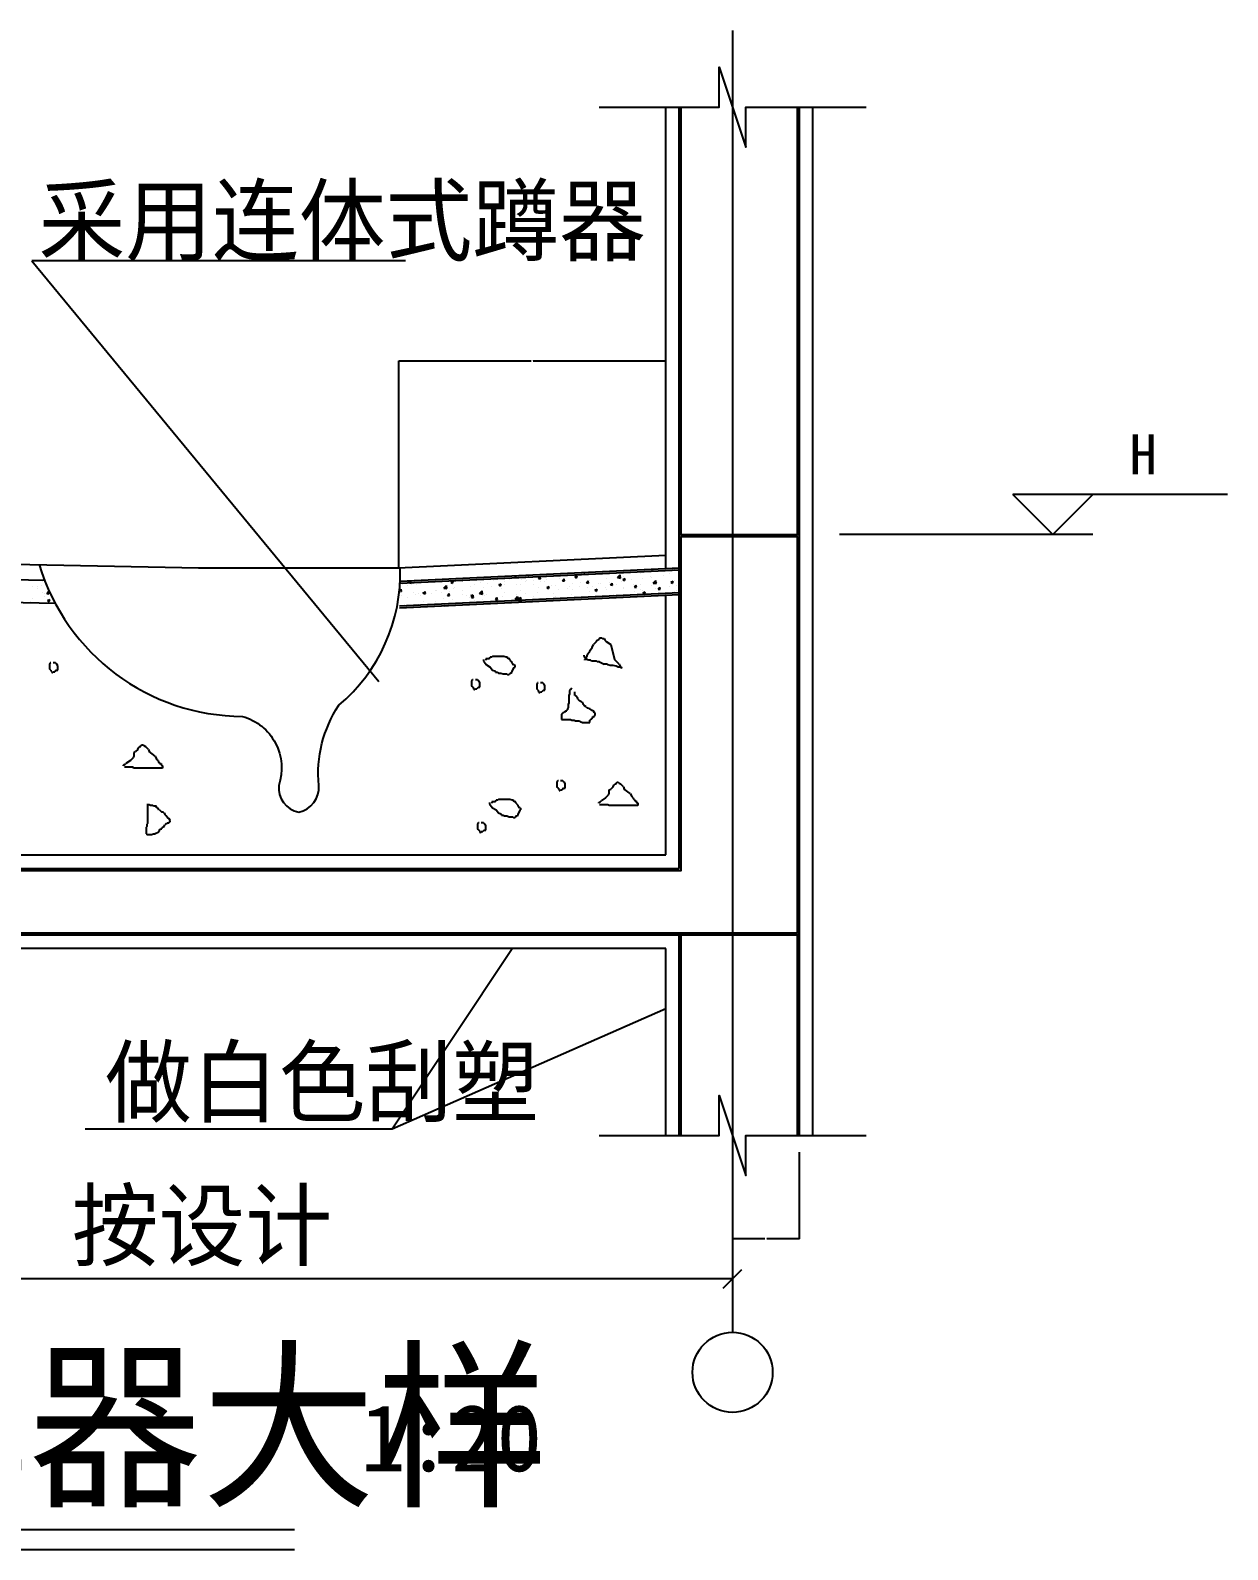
# Model space of a CAD drawing. Header units: metres. Extents: x -1666 to 2048, y 0 to 2626.
# Drawn here: x 254 to 2048, y 0 to 2276 of the extents above; entities that cross this region are included whole.
import ezdxf

# ---------------------------------------------------------------- set-up
doc = ezdxf.new("R2010")
doc.units = ezdxf.units.M
for name, color, linetype in [('DOTE', 1, 'Continuous'), ('PUB_DIM', 3, 'Continuous'), ('PUB_TEXT', 7, 'Continuous'), ('PUB_WALL', 255, 'Continuous'), ('S_FLOOR', 2, 'Continuous'), ('S_SURFACE', 6, 'Continuous'), ('S_WALL', 255, 'Continuous')]:
    doc.layers.add(name, color=color, linetype=linetype)
doc.dimstyles.get("Standard").update_dxf_attribs({"dimtxt": 2.5, "dimasz": 2.5, "dimexe": 1.25, "dimexo": 0.625, "dimtad": 1, "dimcen": 2.5, "dimazin": 3, "dimtfac": 1, "dimtmove": 0, "dimatfit": 3})

# ---------------------------------------------------------------- blocks, each defined once
blk = doc.blocks.new('_DIMX')
blk.add_lwpolyline([(-70, -70), (70, 70)])
blk = doc.blocks.new('*D2')
for p, q in [((1406.42, 1520.43), (1406.42, 1220.43)), ((1406.17, 1220.43), (1405.92, 1220.43)), ((1406.42, 920.43), (1406.42, 1220.43)), ((1406.42, 1220.43), (1406.42, 1220.43)), ((1406.67, 1220.43), (1406.92, 1220.43))]:
    blk.add_line(p, q)
at = {"layer": 'Defpoints'}
for p in [(1406.42, 1520.43), (1406.42, 1220.43), (1406.42, 920.43)]:
    blk.add_point(p, dxfattribs=at)
at = {"layer": 'PUB_DIM', "insert": (1406.42, 1221.555), "char_height": 1, "attachment_point": 5}
blk.add_mtext('按设计', dxfattribs=at)
blk = doc.blocks.new('*D4')
for p, q in [((1306.42, 595.55), (1306.42, 465.55)), ((1406.42, 595.55), (1406.42, 465.55)), ((1354.92, 465.55), (1306.17, 465.55)), ((1406.67, 465.55), (1357.92, 465.55))]:
    blk.add_line(p, q)
at = {"layer": 'Defpoints'}
for p in [(1306.42, 595.55), (1406.42, 595.55), (1406.42, 465.55)]:
    blk.add_point(p, dxfattribs=at)
at = {"layer": 'PUB_DIM', "insert": (1356.42, 465.55), "char_height": 1, "attachment_point": 5}
blk.add_mtext('100', dxfattribs=at)
blk = doc.blocks.new('*D7')
for p, q in [((806.42, 1470.43), (806.42, 1780.45)), ((806.67, 1780.45), (1004.92, 1780.45)), ((1007.92, 1780.45), (1206.17, 1780.45)), ((1206.42, 1470.43), (1206.42, 1780.45))]:
    blk.add_line(p, q)
at = {"layer": 'Defpoints'}
for p in [(806.42, 1780.45), (806.42, 1470.43), (1206.42, 1470.43)]:
    blk.add_point(p, dxfattribs=at)
at = {"layer": 'PUB_DIM', "insert": (1006.42, 1780.45), "char_height": 1, "attachment_point": 5}
blk.add_mtext('400', dxfattribs=at)

msp = doc.modelspace()

# ---------------------------------------------------------------- linework, layer by layer
msp.add_line((1306.22, 405.55), (-533.38, 405.55))
for points in [[(0, 30.28), (650.13, 30.28)], [(0, 0), (650.13, 0)]]:
    msp.add_lwpolyline(points)
at = {"layer": 'DOTE'}
msp.add_line((1306.42, 2275.55), (1306.42, 325.55), dxfattribs=at)
at = {"layer": 'PUB_DIM'}
for p, q in [((2048.13, 1580.43), (1726.42, 1580.43)), ((1786.42, 1520.43), (1726.42, 1580.43)), ((1846.42, 1580.43), (1786.42, 1520.43)), ((1846.42, 1520.43), (1466.42, 1520.43))]:
    msp.add_line(p, q, dxfattribs=at)
msp.add_circle((1306.42, 265.55), 60, dxfattribs=at)
at = {"layer": 'PUB_WALL'}
for points in [[(1229.42, 1520.43), (1229.42, 2160.43)], [(1403.42, 2160.43), (1403.42, 1520.43)], [(-1193.58, 1517.43), (-476.58, 1517.43), (-476.58, 1017.43), (1229.42, 1017.43), (1229.42, 1517.43), (1403.42, 1517.43), (1403.42, 923.43), (-590.58, 923.43), (-590.58, 1423.43), (-1193.58, 1423.43)], [(-473.64, 1467.43), (275.8, 1452.14)], [(808.45, 1447.53), (1226.56, 1467.44)], [(-473.52, 1433.42), (291.59, 1417.81)], [(807.22, 1413.43), (1226.28, 1433.38)], [(1229.42, 620.43), (1229.42, 920.43)], [(1403.42, 920.43), (1403.42, 620.43)]]:
    msp.add_lwpolyline(points, dxfattribs=at)
at = {"layer": 'S_FLOOR'}
for p, q in [((1226.42, 1020.43), (1226.42, 1520.43)), ((1226.42, 1520.43), (1406.42, 1520.43)), ((1406.42, 1520.43), (1406.42, 920.43)), ((808.31, 1450.52), (1226.42, 1470.43)), ((807.36, 1410.43), (1226.42, 1430.39)), ((-473.58, 1020.43), (1226.42, 1020.43)), ((1406.42, 920.43), (-593.58, 920.43))]:
    msp.add_line(p, q, dxfattribs=at)
at = {"layer": 'S_SURFACE'}
for p, q in [((1206.42, 1489.5), (1206.42, 2160.43)), ((1426.42, 2160.43), (1426.42, 620.43)), ((256.42, 1930.43), (776.42, 1300.43)), ((816.42, 1930.43), (256.42, 1930.43)), ((-473.17, 1490.43), (506.83, 1470.43)), ((805.47, 1470.41), (1206.42, 1489.5)), ((506.42, 1470.43), (806.42, 1470.43)), ((979.96, 1457.46), (981.04, 1458.75)), ((979.96, 1457.46), (982.95, 1457.2)), ((982.97, 1457.2), (982.67, 1458.83)), ((1000.44, 1459.67), (1000.73, 1459.47)), ((1000.75, 1459.48), (1000.82, 1459.69)), ((1015.82, 1454.32), (1018.23, 1457.19)), ((1016.01, 1457.37), (1016.01, 1457.37)), ((1018.83, 1454.06), (1018.25, 1457.2)), ((1041.68, 1460.89), (1041.68, 1460.89)), ((1059.13, 1457.96), (1059.13, 1457.96)), ((1070.1, 1457.15), (1073.6, 1458.49)), ((1070.1, 1457.15), (1072.59, 1455.47)), ((1071.65, 1459.61), (1071.65, 1459.61)), ((1072.61, 1455.48), (1073.62, 1458.5)), ((1076.91, 1460.14), (1076.91, 1460.14)), ((1083.66, 1463.64), (1085.07, 1463.42)), ((1085.09, 1463.42), (1085.05, 1463.7)), ((1090.59, 1462.1), (1090.59, 1462.1)), ((1133.98, 1455.83), (1137.88, 1459.89)), ((1138.45, 1455.14), (1137.9, 1459.89)), ((1143.22, 1457.91), (1143.22, 1457.91)), ((1169.19, 1461.66), (1169.19, 1461.66)), ((1183.48, 1457.66), (1183.48, 1457.66)), ((1184.56, 1456.48), (1184.56, 1456.48)), ((1185.16, 1468.47), (1186.46, 1467.59)), ((1186.48, 1467.6), (1186.8, 1468.55)), ((1194.87, 1465.18), (1194.87, 1465.18)), ((1203.5, 1458.97), (1203.5, 1458.97)), ((1212.64, 1462.66), (1212.64, 1462.66)), ((1220.12, 1468.39), (1220.12, 1468.39)), ((1221.61, 1468.29), (1221.61, 1468.29)), ((257.89, 1442.98), (257.89, 1442.98)), ((265.13, 1443.1), (265.13, 1443.1)), ((265.16, 1439.13), (265.16, 1439.13)), ((270.41, 1444.63), (270.41, 1444.63)), ((273.11, 1450.06), (273.11, 1450.06)), ((279.03, 1431.98), (281.44, 1434.86)), ((282.04, 1431.73), (281.46, 1434.86)), ((808.7, 1436.87), (809.99, 1438.41)), ((808.7, 1435.44), (810.57, 1435.27)), ((810.59, 1435.28), (810.01, 1438.41)), ((811.6, 1446.12), (811.6, 1446.12)), ((820.16, 1444.49), (820.16, 1444.49)), ((820.44, 1448.5), (823.05, 1451.23)), ((820.44, 1448.5), (824.88, 1447.82)), ((824.91, 1447.82), (824.5, 1451.29)), ((832.68, 1446.13), (832.68, 1446.13)), ((836.85, 1449.32), (836.85, 1449.32)), ((842.37, 1432.9), (845.87, 1434.25)), ((843.45, 1432.4), (845.86, 1435.27)), ((844.88, 1431.23), (845.89, 1434.25)), ((846.45, 1432.14), (845.88, 1435.28)), ((848.74, 1451.81), (848.74, 1451.81)), ((851.62, 1448.63), (851.62, 1448.63)), ((860.82, 1436.08), (860.82, 1436.08)), ((862.22, 1436.43), (862.22, 1436.43)), ((862.82, 1453.07), (862.82, 1453.07)), ((873.8, 1440.23), (877.69, 1444.29)), ((873.8, 1440.23), (878.25, 1439.54)), ((875.43, 1450.68), (875.43, 1450.68)), ((878.27, 1439.54), (877.71, 1444.29)), ((882.56, 1434.71), (882.56, 1434.71)), ((883.19, 1452.78), (883.19, 1452.78)), ((884.38, 1449.03), (887.88, 1450.37)), ((884.38, 1449.03), (886.87, 1447.35)), ((886.89, 1447.36), (887.9, 1450.38)), ((887.89, 1439.95), (887.89, 1439.95)), ((889.97, 1441.08), (889.97, 1441.08)), ((895.71, 1454.43), (895.71, 1454.43)), ((901.49, 1437.2), (901.49, 1437.2)), ((902.12, 1449.55), (902.12, 1449.55)), ((913.14, 1443.15), (913.14, 1443.15)), ((918.27, 1455.14), (918.27, 1455.14)), ((919.13, 1446.09), (919.13, 1446.09)), ((927.16, 1431.95), (931.06, 1436.01)), ((928.81, 1448.43), (928.81, 1448.43)), ((931.63, 1431.26), (931.08, 1436.01)), ((931.11, 1435.11), (931.11, 1435.11)), ((933.07, 1441.36), (933.07, 1441.36)), ((939.11, 1446.9), (939.11, 1446.9)), ((944.96, 1454.01), (944.96, 1454.01)), ((945.59, 1443.01), (945.59, 1443.01)), ((948.29, 1451.09), (948.29, 1451.09)), ((955.5, 1447.3), (955.5, 1447.3)), ((956.24, 1445.03), (959.74, 1446.37)), ((956.24, 1445.03), (958.72, 1443.35)), ((958.74, 1443.35), (959.76, 1446.38)), ((960.27, 1440.12), (960.27, 1440.12)), ((964.18, 1433.77), (964.18, 1433.77)), ((964.53, 1445.5), (964.53, 1445.5)), ((964.78, 1450.42), (964.78, 1450.42)), ((971.65, 1452.89), (971.65, 1452.89)), ((977.45, 1456.1), (977.45, 1456.1)), ((982.19, 1446.17), (982.19, 1446.17)), ((989.43, 1445.12), (989.43, 1445.12)), ((989.43, 1436.97), (989.43, 1436.97)), ((990.04, 1453.62), (990.04, 1453.62)), ((996.1, 1449.66), (996.1, 1449.66)), ((998.34, 1451.76), (998.34, 1451.76)), ((1008.62, 1451.31), (1008.62, 1451.31)), ((1008.88, 1445.04), (1008.88, 1445.04)), ((1014.4, 1434.08), (1014.4, 1434.08)), ((1015.4, 1440.72), (1015.4, 1440.72)), ((1015.82, 1454.32), (1018.81, 1454.06)), ((1018.59, 1450.13), (1018.59, 1450.13)), ((1025.03, 1450.63), (1025.03, 1450.63)), ((1027.56, 1453.8), (1027.56, 1453.8)), ((1028.09, 1441.02), (1031.59, 1442.37)), ((1028.09, 1441.02), (1030.58, 1439.34)), ((1030.6, 1439.35), (1031.61, 1442.37)), ((1035.57, 1443.92), (1035.57, 1443.92)), ((1041.07, 1444.24), (1041.07, 1444.24)), ((1045.98, 1438.24), (1045.98, 1438.24)), ((1047.75, 1455.13), (1047.75, 1455.13)), ((1051.69, 1451.18), (1054.1, 1454.06)), ((1051.69, 1451.18), (1054.67, 1450.92)), ((1051.72, 1449.5), (1051.72, 1449.5)), ((1054.7, 1450.93), (1054.12, 1454.06)), ((1058.5, 1439.88), (1058.5, 1439.88)), ((1062.27, 1442.79), (1062.27, 1442.79)), ((1066.33, 1447.44), (1066.33, 1447.44)), ((1066.85, 1437.63), (1066.85, 1437.63)), ((1077.43, 1442.38), (1077.43, 1442.38)), ((1078.41, 1448.38), (1078.41, 1448.38)), ((1087.55, 1448.04), (1089.96, 1450.92)), ((1087.55, 1448.04), (1090.54, 1447.78)), ((1088.96, 1441.66), (1088.96, 1441.66)), ((1090.56, 1447.79), (1089.98, 1450.92)), ((1091.69, 1434.55), (1091.69, 1434.55)), ((1092.3, 1451.19), (1092.3, 1451.19)), ((1096.01, 1442.64), (1096.01, 1442.64)), ((1099.95, 1437.02), (1103.45, 1438.36)), ((1099.95, 1437.02), (1102.44, 1435.34)), ((1102.46, 1435.35), (1103.47, 1438.37)), ((1105.11, 1447.25), (1105.11, 1447.25)), ((1109.01, 1446.53), (1109.01, 1446.53)), ((1115.65, 1440.53), (1115.65, 1440.53)), ((1117.36, 1438.07), (1117.36, 1438.07)), ((1117.97, 1454.71), (1117.97, 1454.71)), ((1121.53, 1448.18), (1121.53, 1448.18)), ((1123.41, 1444.91), (1125.82, 1447.78)), ((1123.41, 1444.91), (1126.4, 1444.65)), ((1125.17, 1447.64), (1125.17, 1447.64)), ((1126.42, 1444.65), (1125.84, 1447.79)), ((1131.8, 1446.12), (1131.8, 1446.12)), ((1133.98, 1455.83), (1138.43, 1455.14)), ((1140.47, 1450.68), (1140.47, 1450.68)), ((1141.96, 1453.14), (1145.46, 1454.49)), ((1141.96, 1453.14), (1144.45, 1451.47)), ((1142.34, 1439.4), (1142.34, 1439.4)), ((1142.62, 1441.27), (1142.62, 1441.27)), ((1144.47, 1451.47), (1145.48, 1454.49)), ((1154.33, 1452.65), (1154.33, 1452.65)), ((1158.49, 1444.99), (1158.49, 1444.99)), ((1158.89, 1435.11), (1158.89, 1435.11)), ((1159.28, 1441.77), (1161.69, 1444.64)), ((1159.28, 1441.77), (1162.26, 1441.51)), ((1162.28, 1441.51), (1161.71, 1444.65)), ((1168.59, 1445.02), (1168.59, 1445.02)), ((1169.03, 1438.28), (1169.03, 1438.28)), ((1171.41, 1436.76), (1171.41, 1436.76)), ((1171.81, 1433.01), (1175.31, 1434.36)), ((1172.04, 1454.83), (1172.04, 1454.83)), ((1174.31, 1431.34), (1175.33, 1434.36)), ((1185.18, 1443.86), (1185.18, 1443.86)), ((1187.34, 1447.56), (1191.24, 1451.61)), ((1187.34, 1447.56), (1191.79, 1446.87)), ((1190.34, 1439.25), (1190.34, 1439.25)), ((1191.81, 1446.87), (1191.26, 1451.62)), ((1194.26, 1448.54), (1194.26, 1448.54)), ((1195.14, 1438.63), (1197.55, 1441.5)), ((1195.14, 1438.63), (1198.13, 1438.37)), ((1195.72, 1437.15), (1195.72, 1437.15)), ((1198.15, 1438.38), (1197.57, 1441.51)), ((1211.87, 1442.74), (1211.87, 1442.74)), ((1213.82, 1449.14), (1217.32, 1450.48)), ((1213.82, 1449.14), (1216.3, 1447.46)), ((1216.32, 1447.47), (1217.34, 1450.49)), ((1218.9, 1435.1), (1218.9, 1435.1)), ((1219.51, 1451.74), (1219.51, 1451.74)), ((1221.92, 1443.41), (1221.92, 1443.41)), ((1222.41, 1436.02), (1222.41, 1436.02)), ((255.07, 1420.59), (255.07, 1420.59)), ((257.25, 1424.91), (257.25, 1424.91)), ((271.89, 1416.77), (271.89, 1416.77)), ((272.5, 1433.42), (272.5, 1433.42)), ((275.7, 1432.41), (275.7, 1432.41)), ((276.19, 1427.4), (276.19, 1427.4)), ((279.03, 1431.98), (282.02, 1431.72)), ((280.06, 1421.8), (283.56, 1423.14)), ((280.06, 1421.8), (282.55, 1420.12)), ((282.57, 1420.13), (283.58, 1423.15)), ((810.38, 1412.83), (810.38, 1412.83)), ((810.99, 1429.48), (810.99, 1429.48)), ((814.48, 1415.09), (814.48, 1415.09)), ((819.53, 1426.41), (819.53, 1426.41)), ((828.25, 1433.11), (828.25, 1433.11)), ((831.66, 1431.07), (831.66, 1431.07)), ((835.64, 1416.03), (835.64, 1416.03)), ((836.25, 1432.68), (836.25, 1432.68)), ((838.46, 1428.91), (838.46, 1428.91)), ((842.37, 1432.9), (844.86, 1431.23)), ((843.45, 1432.4), (846.43, 1432.14)), ((843.64, 1420.1), (843.64, 1420.1)), ((854.94, 1431.98), (854.94, 1431.98)), ((856.89, 1413.34), (856.89, 1413.34)), ((861.61, 1419.78), (861.61, 1419.78)), ((869.4, 1414.99), (869.4, 1414.99)), ((870.04, 1433.06), (870.04, 1433.06)), ((872.8, 1425.1), (872.8, 1425.1)), ((874.44, 1413.63), (875.71, 1414.12)), ((875.59, 1413.68), (875.73, 1414.12)), ((879.31, 1429.26), (881.72, 1432.13)), ((879.31, 1429.26), (882.3, 1429)), ((881.63, 1430.85), (881.63, 1430.85)), ((882.32, 1429.01), (881.74, 1432.14)), ((887.28, 1423.3), (887.28, 1423.3)), ((888.34, 1417.48), (888.34, 1417.48)), ((901.96, 1430.11), (901.96, 1430.11)), ((908.32, 1429.73), (908.32, 1429.73)), ((912.53, 1426.5), (912.53, 1426.5)), ((914.22, 1428.9), (917.73, 1430.24)), ((914.22, 1428.9), (916.71, 1427.22)), ((915.17, 1426.12), (917.58, 1429)), ((915.17, 1426.12), (918.16, 1425.86)), ((916.73, 1427.23), (917.75, 1430.25)), ((918.18, 1425.87), (917.6, 1429)), ((919.92, 1421.64), (919.92, 1421.64)), ((927.16, 1431.95), (931.61, 1431.26)), ((932.44, 1423.29), (932.44, 1423.29)), ((935.01, 1428.6), (935.01, 1428.6)), ((938.5, 1430.25), (938.5, 1430.25)), ((950.21, 1417.61), (950.21, 1417.61)), ((951.03, 1422.99), (953.45, 1425.86)), ((951.03, 1422.99), (954.02, 1422.72)), ((951.37, 1425.78), (951.37, 1425.78)), ((954.04, 1422.73), (953.47, 1425.86)), ((961.7, 1427.47), (961.7, 1427.47)), ((979.37, 1422.62), (979.37, 1422.62)), ((980.52, 1423.68), (984.42, 1427.74)), ((980.52, 1423.68), (984.97, 1422.99)), ((982.95, 1429.94), (982.95, 1429.94)), ((984.99, 1422.99), (984.44, 1427.74)), ((986.08, 1424.89), (989.58, 1426.24)), ((986.08, 1424.89), (988.57, 1423.22)), ((986.9, 1419.85), (989.31, 1422.72)), ((986.9, 1419.85), (989.89, 1419.59)), ((988.39, 1426.34), (988.39, 1426.34)), ((988.59, 1423.22), (989.6, 1426.24)), ((988.82, 1420.33), (988.82, 1420.33)), ((989.91, 1419.59), (989.33, 1422.73)), ((995.47, 1431.59), (995.47, 1431.59)), ((1008.53, 1427.62), (1008.53, 1427.62)), ((1014.79, 1424.08), (1014.79, 1424.08)), ((1015.08, 1425.22), (1015.08, 1425.22)), ((1037.69, 1432.63), (1037.69, 1432.63)), ((1040.46, 1427.6), (1040.46, 1427.6)), ((1041.78, 1424.09), (1041.78, 1424.09)), ((1065.72, 1430.8), (1065.72, 1430.8)), ((1068.47, 1422.96), (1068.47, 1422.96)), ((1095.86, 1426.81), (1095.86, 1426.81)), ((1108.38, 1428.46), (1108.38, 1428.46)), ((1127.31, 1430.96), (1127.31, 1430.96)), ((1167.98, 1428.37), (1167.98, 1428.37)), ((1171.81, 1433.01), (1174.29, 1431.33)), ((1193.65, 1431.89), (1193.65, 1431.89)), ((1206.42, 1040.43), (1206.42, 1429.18)), ((1210.58, 1432.83), (1210.58, 1432.83)), ((1108.3, 1365.65), (1106.06, 1363.41)), ((1108.3, 1365.65), (1110.55, 1365.65)), ((1110.55, 1365.65), (1111.67, 1364.53)), ((1089.24, 1341), (1091.49, 1344.36)), ((1091.49, 1344.36), (1092.61, 1345.48)), ((1092.61, 1345.48), (1093.73, 1347.72)), ((1093.73, 1347.72), (1095.97, 1351.08)), ((1095.97, 1351.08), (1098.21, 1355.57)), ((1102.7, 1360.05), (1098.21, 1355.57)), ((1102.7, 1360.05), (1103.82, 1362.29)), ((1103.82, 1362.29), (1106.06, 1363.41)), ((1111.67, 1364.53), (1113.91, 1364.53)), ((1113.91, 1364.53), (1115.03, 1362.29)), ((1115.03, 1362.29), (1117.27, 1360.05)), ((1117.27, 1360.05), (1124, 1355.57)), ((1124, 1355.57), (1129.61, 1333.15)), ((284.12, 1328.41), (283, 1326.17)), ((283, 1326.17), (283, 1319.44)), ((285.24, 1328.41), (284.12, 1328.41)), ((291.97, 1328.41), (288.61, 1328.41)), ((291.97, 1327.29), (291.97, 1328.41)), ((293.09, 1327.29), (291.97, 1327.29)), ((294.21, 1326.17), (293.09, 1327.29)), ((295.33, 1323.92), (294.21, 1326.17)), ((295.33, 1317.2), (295.33, 1323.92)), ((933.39, 1333.15), (933.39, 1330.91)), ((933.39, 1330.91), (934.52, 1329.79)), ((934.52, 1329.79), (935.64, 1327.55)), ((935.64, 1327.55), (937.88, 1325.31)), ((941.24, 1334.27), (936.76, 1334.27)), ((936.76, 1334.27), (936.76, 1332.03)), ((937.88, 1325.31), (943.49, 1321.94)), ((941.24, 1334.27), (943.49, 1336.51)), ((945.73, 1336.51), (943.49, 1336.51)), ((943.49, 1321.94), (946.85, 1317.46)), ((946.85, 1337.63), (945.73, 1336.51)), ((963.67, 1337.63), (946.85, 1337.63)), ((967.03, 1336.51), (963.67, 1337.63)), ((969.27, 1336.51), (967.03, 1336.51)), ((970.39, 1334.27), (969.27, 1336.51)), ((972.64, 1334.27), (970.39, 1334.27)), ((972.64, 1333.15), (972.64, 1334.27)), ((973.76, 1332.03), (972.64, 1333.15)), ((973.76, 1330.91), (973.76, 1332.03)), ((973.76, 1330.91), (976, 1328.67)), ((976, 1327.55), (976, 1328.67)), ((976, 1327.55), (978.24, 1325.31)), ((978.24, 1320.82), (976, 1316.34)), ((979.36, 1325.31), (978.24, 1325.31)), ((978.24, 1320.82), (979.36, 1321.94)), ((979.36, 1325.31), (980.49, 1324.19)), ((979.36, 1321.94), (980.49, 1321.94)), ((980.49, 1321.94), (980.49, 1324.19)), ((1083.64, 1339.88), (1083.64, 1337.63)), ((1083.64, 1337.63), (1084.76, 1336.51)), ((1084.76, 1336.51), (1088.12, 1336.51)), ((1089.24, 1333.15), (1084.76, 1333.15)), ((1084.76, 1333.15), (1084.76, 1332.03)), ((1088.12, 1336.51), (1089.24, 1341)), ((1090.36, 1332.03), (1089.24, 1333.15)), ((1093.73, 1332.03), (1090.36, 1332.03)), ((1094.85, 1330.91), (1093.73, 1332.03)), ((1102.7, 1330.91), (1094.85, 1330.91)), ((1103.82, 1329.79), (1102.7, 1330.91)), ((1107.18, 1329.79), (1103.82, 1329.79)), ((1107.18, 1329.79), (1113.91, 1326.43)), ((1118.4, 1326.43), (1113.91, 1326.43)), ((1119.52, 1325.31), (1118.4, 1326.43)), ((1122.88, 1324.19), (1119.52, 1325.31)), ((1127.37, 1324.19), (1122.88, 1324.19)), ((1131.85, 1323.06), (1127.37, 1324.19)), ((1136.33, 1326.43), (1129.61, 1333.15)), ((1135.21, 1321.94), (1131.85, 1323.06)), ((1137.46, 1321.94), (1135.21, 1321.94)), ((1136.33, 1326.43), (1138.58, 1321.94)), ((1139.7, 1320.82), (1137.46, 1321.94)), ((1138.58, 1321.94), (1140.82, 1320.82)), ((1140.82, 1320.82), (1139.7, 1320.82)), ((285.24, 1317.2), (283, 1319.44)), ((285.24, 1317.2), (285.24, 1316.08)), ((285.24, 1316.08), (286.36, 1314.96)), ((286.36, 1314.96), (286.36, 1313.84)), ((286.36, 1313.84), (287.49, 1313.84)), ((287.49, 1313.84), (288.61, 1314.96)), ((288.61, 1314.96), (290.85, 1314.96)), ((293.09, 1317.2), (290.85, 1314.96)), ((293.09, 1317.2), (295.33, 1317.2)), ((916.58, 1302.89), (915.45, 1300.65)), ((915.45, 1300.65), (915.45, 1293.92)), ((917.7, 1302.89), (916.58, 1302.89)), ((924.42, 1302.89), (921.06, 1302.89)), ((924.42, 1301.77), (924.42, 1302.89)), ((925.55, 1301.77), (924.42, 1301.77)), ((926.67, 1300.65), (925.55, 1301.77)), ((927.79, 1298.41), (926.67, 1300.65)), ((927.79, 1291.68), (927.79, 1298.41)), ((946.85, 1317.46), (950.21, 1316.34)), ((950.21, 1316.34), (951.33, 1314.1)), ((951.33, 1314.1), (953.58, 1314.1)), ((953.58, 1314.1), (955.82, 1312.98)), ((955.82, 1312.98), (959.18, 1312.98)), ((959.18, 1312.98), (962.55, 1311.86)), ((962.55, 1311.86), (968.15, 1311.86)), ((968.15, 1311.86), (969.27, 1310.74)), ((969.27, 1310.74), (971.52, 1310.74)), ((973.76, 1312.98), (971.52, 1310.74)), ((973.76, 1312.98), (976, 1314.1)), ((976, 1314.1), (976, 1316.34)), ((1014.12, 1298.41), (1013, 1296.17)), ((1015.24, 1298.41), (1014.12, 1298.41)), ((1021.97, 1298.41), (1018.61, 1298.41)), ((1021.97, 1297.29), (1021.97, 1298.41)), ((1023.09, 1297.29), (1021.97, 1297.29)), ((1024.21, 1296.17), (1023.09, 1297.29)), ((917.7, 1291.68), (915.45, 1293.92)), ((917.7, 1291.68), (917.7, 1290.56)), ((917.7, 1290.56), (918.82, 1289.44)), ((918.82, 1289.44), (918.82, 1288.32)), ((918.82, 1288.32), (919.94, 1288.32)), ((919.94, 1288.32), (921.06, 1289.44)), ((921.06, 1289.44), (923.3, 1289.44)), ((925.55, 1291.68), (923.3, 1289.44)), ((925.55, 1291.68), (927.79, 1291.68)), ((1013, 1296.17), (1013, 1289.44)), ((1015.24, 1287.2), (1013, 1289.44)), ((1015.24, 1287.2), (1015.24, 1286.08)), ((1015.24, 1286.08), (1016.36, 1284.96)), ((1016.36, 1284.96), (1016.36, 1283.84)), ((1016.36, 1283.84), (1017.49, 1283.84)), ((1017.49, 1283.84), (1018.61, 1284.96)), ((1018.61, 1284.96), (1020.85, 1284.96)), ((1023.09, 1287.2), (1020.85, 1284.96)), ((1023.09, 1287.2), (1025.33, 1287.2)), ((1025.33, 1293.92), (1024.21, 1296.17)), ((1025.33, 1287.2), (1025.33, 1293.92)), ((1062.33, 1281.6), (1061.21, 1279.35)), ((1061.21, 1279.35), (1061.21, 1268.15)), ((1063.46, 1288.32), (1062.33, 1286.08)), ((1062.33, 1286.08), (1062.33, 1281.6)), ((1063.46, 1288.32), (1065.7, 1290.56)), ((1070.18, 1279.35), (1070.18, 1284.96)), ((1071.3, 1279.35), (1070.18, 1279.35)), ((1072.43, 1278.23), (1071.3, 1279.35)), ((1072.43, 1277.11), (1072.43, 1278.23)), ((1073.55, 1277.11), (1072.43, 1277.11)), ((1074.67, 1274.87), (1073.55, 1277.11)), ((1074.67, 1273.75), (1074.67, 1274.87)), ((1051.12, 1252.45), (1050, 1251.33)), ((1052.24, 1252.45), (1051.12, 1252.45)), ((1053.36, 1253.58), (1052.24, 1253.58)), ((1052.24, 1253.58), (1052.24, 1252.45)), ((1054.49, 1254.7), (1053.36, 1253.58)), ((1056.73, 1254.7), (1054.49, 1254.7)), ((1056.73, 1255.82), (1058.97, 1258.06)), ((1056.73, 1255.82), (1056.73, 1254.7)), ((1060.09, 1261.42), (1058.97, 1259.18)), ((1058.97, 1259.18), (1058.97, 1258.06)), ((1061.21, 1268.15), (1060.09, 1265.9)), ((1060.09, 1265.9), (1060.09, 1261.42)), ((1074.67, 1273.75), (1076.91, 1271.51)), ((1079.15, 1270.39), (1076.91, 1271.51)), ((1079.15, 1270.39), (1081.4, 1268.15)), ((1082.52, 1268.15), (1081.4, 1268.15)), ((1082.52, 1265.9), (1082.52, 1268.15)), ((1083.64, 1265.9), (1082.52, 1265.9)), ((1084.76, 1263.66), (1083.64, 1265.9)), ((1087, 1262.54), (1084.76, 1263.66)), ((1087, 1262.54), (1089.24, 1260.3)), ((1092.61, 1259.18), (1089.24, 1260.3)), ((1095.97, 1256.94), (1092.61, 1259.18)), ((1098.21, 1255.82), (1095.97, 1256.94)), ((1099.33, 1253.58), (1098.21, 1255.82)), ((1100.46, 1253.58), (1099.33, 1253.58)), ((1100.46, 1250.21), (1100.46, 1253.58)), ((1050, 1251.33), (1050, 1243.49)), ((1050, 1243.49), (1063.46, 1243.49)), ((1063.46, 1243.49), (1065.7, 1242.37)), ((1065.7, 1242.37), (1069.06, 1242.37)), ((1069.06, 1242.37), (1071.3, 1241.25)), ((1071.3, 1241.25), (1076.91, 1241.25)), ((1076.91, 1241.25), (1078.03, 1240.13)), ((1078.03, 1240.13), (1081.4, 1239)), ((1081.4, 1239), (1092.61, 1239)), ((1094.85, 1244.61), (1092.61, 1242.37)), ((1092.61, 1239), (1092.61, 1242.37)), ((1094.85, 1244.61), (1097.09, 1245.73)), ((1097.09, 1245.73), (1097.09, 1247.97)), ((1097.09, 1247.97), (1099.33, 1247.97)), ((1100.46, 1250.21), (1099.33, 1249.09)), ((1099.33, 1247.97), (1099.33, 1249.09)), ((404.24, 1181.84), (408.73, 1186.33)), ((408.73, 1186.33), (409.85, 1188.57)), ((409.85, 1194.17), (412.09, 1195.29)), ((409.85, 1188.57), (409.85, 1194.17)), ((415.45, 1198.66), (412.09, 1195.29)), ((415.45, 1198.66), (416.57, 1200.9)), ((416.57, 1200.9), (418.82, 1203.14)), ((418.82, 1203.14), (419.94, 1203.14)), ((419.94, 1203.14), (419.94, 1204.26)), ((419.94, 1204.26), (421.06, 1204.26)), ((421.06, 1204.26), (421.06, 1205.38)), ((421.06, 1205.38), (423.3, 1205.38)), ((423.3, 1205.38), (424.42, 1204.26)), ((424.42, 1204.26), (426.66, 1203.14)), ((431.15, 1198.66), (426.66, 1203.14)), ((431.15, 1198.66), (432.27, 1195.29)), ((441.24, 1188.57), (432.27, 1195.29)), ((441.24, 1188.57), (443.48, 1184.09)), ((445.73, 1181.84), (443.48, 1184.09)), ((394.15, 1175.12), (396.39, 1176.24)), ((394.15, 1174), (394.15, 1175.12)), ((407.6, 1171.76), (395.27, 1171.76)), ((396.39, 1176.24), (397.51, 1177.36)), ((404.24, 1181.84), (397.51, 1177.36)), ((409.85, 1170.64), (407.6, 1171.76)), ((452.45, 1170.64), (409.85, 1170.64)), ((445.73, 1181.84), (445.73, 1180.72)), ((445.73, 1180.72), (446.85, 1179.6)), ((446.85, 1179.6), (447.97, 1177.36)), ((447.97, 1177.36), (450.21, 1177.36)), ((450.21, 1177.36), (450.21, 1175.12)), ((450.21, 1175.12), (451.33, 1175.12)), ((451.33, 1175.12), (452.45, 1174)), ((452.45, 1174), (452.45, 1170.64)), ((1044.4, 1151.58), (1043.27, 1149.34)), ((1043.27, 1149.34), (1043.27, 1142.62)), ((1045.52, 1140.37), (1043.27, 1142.62)), ((1045.52, 1151.58), (1044.4, 1151.58)), ((1045.52, 1140.37), (1045.52, 1139.25)), ((1045.52, 1139.25), (1046.64, 1138.13)), ((1046.64, 1138.13), (1046.64, 1137.01)), ((1047.76, 1137.01), (1048.88, 1138.13)), ((1052.24, 1151.58), (1048.88, 1151.58)), ((1048.88, 1138.13), (1051.12, 1138.13)), ((1053.36, 1140.37), (1051.12, 1138.13)), ((1052.24, 1150.46), (1052.24, 1151.58)), ((1053.36, 1150.46), (1052.24, 1150.46)), ((1054.49, 1149.34), (1053.36, 1150.46)), ((1053.36, 1140.37), (1055.61, 1140.37)), ((1055.61, 1147.1), (1054.49, 1149.34)), ((1055.61, 1140.37), (1055.61, 1147.1)), ((1121.76, 1138.13), (1124, 1139.25)), ((1121.76, 1132.53), (1121.76, 1138.13)), ((1127.37, 1142.62), (1124, 1139.25)), ((1127.37, 1142.62), (1128.49, 1144.86)), ((1128.49, 1144.86), (1130.73, 1147.1)), ((1130.73, 1147.1), (1131.85, 1147.1)), ((1131.85, 1148.22), (1132.97, 1148.22)), ((1131.85, 1147.1), (1131.85, 1148.22)), ((1132.97, 1149.34), (1135.21, 1149.34)), ((1132.97, 1148.22), (1132.97, 1149.34)), ((1135.21, 1149.34), (1136.33, 1148.22)), ((1136.33, 1148.22), (1138.58, 1147.1)), ((1143.06, 1142.62), (1138.58, 1147.1)), ((1143.06, 1142.62), (1144.18, 1139.25)), ((1153.15, 1132.53), (1144.18, 1139.25)), ((430.03, 1116.84), (430.03, 1087.7)), ((432.27, 1115.72), (431.15, 1115.72)), ((434.51, 1114.6), (432.27, 1115.72)), ((942.36, 1119.08), (942.36, 1116.84)), ((942.36, 1116.84), (943.49, 1115.72)), ((943.49, 1115.72), (944.61, 1113.48)), ((945.73, 1120.2), (945.73, 1117.96)), ((950.21, 1120.2), (945.73, 1120.2)), ((950.21, 1120.2), (952.46, 1122.44)), ((954.7, 1122.44), (952.46, 1122.44)), ((955.82, 1123.56), (954.7, 1122.44)), ((972.64, 1123.56), (955.82, 1123.56)), ((976, 1122.44), (972.64, 1123.56)), ((978.24, 1122.44), (976, 1122.44)), ((979.36, 1120.2), (978.24, 1122.44)), ((981.61, 1120.2), (979.36, 1120.2)), ((981.61, 1119.08), (981.61, 1120.2)), ((982.73, 1117.96), (981.61, 1119.08)), ((982.73, 1116.84), (982.73, 1117.96)), ((982.73, 1116.84), (984.97, 1114.6)), ((1046.64, 1137.01), (1047.76, 1137.01)), ((1106.06, 1119.08), (1108.3, 1120.2)), ((1106.06, 1117.96), (1106.06, 1119.08)), ((1119.52, 1115.72), (1107.18, 1115.72)), ((1108.3, 1120.2), (1109.43, 1121.32)), ((1116.15, 1125.8), (1109.43, 1121.32)), ((1116.15, 1125.8), (1120.64, 1130.29)), ((1121.76, 1114.6), (1119.52, 1115.72)), ((1120.64, 1130.29), (1121.76, 1132.53)), ((1153.15, 1132.53), (1155.4, 1128.05)), ((1157.64, 1125.8), (1155.4, 1128.05)), ((1157.64, 1125.8), (1157.64, 1124.68)), ((1157.64, 1124.68), (1158.76, 1123.56)), ((1158.76, 1123.56), (1159.88, 1121.32)), ((1159.88, 1121.32), (1162.12, 1121.32)), ((1162.12, 1121.32), (1162.12, 1119.08)), ((1162.12, 1119.08), (1163.24, 1119.08)), ((1163.24, 1119.08), (1164.37, 1117.96)), ((1164.37, 1117.96), (1164.37, 1114.6)), ((437.88, 1114.6), (434.51, 1114.6)), ((439, 1113.48), (437.88, 1114.6)), ((443.48, 1113.48), (439, 1113.48)), ((443.48, 1111.23), (443.48, 1113.48)), ((444.6, 1111.23), (443.48, 1111.23)), ((444.6, 1111.23), (445.73, 1110.11)), ((446.85, 1107.87), (445.73, 1110.11)), ((447.97, 1107.87), (446.85, 1107.87)), ((447.97, 1107.87), (451.33, 1104.51)), ((453.57, 1104.51), (451.33, 1104.51)), ((454.7, 1103.39), (453.57, 1104.51)), ((454.7, 1103.39), (455.82, 1101.15)), ((458.06, 1098.91), (455.82, 1101.15)), ((460.3, 1095.54), (458.06, 1098.91)), ((462.54, 1094.42), (460.3, 1095.54)), ((463.66, 1092.18), (462.54, 1094.42)), ((944.61, 1113.48), (946.85, 1111.23)), ((946.85, 1111.23), (952.46, 1107.87)), ((952.46, 1107.87), (955.82, 1103.39)), ((955.82, 1103.39), (959.18, 1102.27)), ((959.18, 1102.27), (960.3, 1100.03)), ((960.3, 1100.03), (962.55, 1100.03)), ((962.55, 1100.03), (964.79, 1098.91)), ((964.79, 1098.91), (968.15, 1098.91)), ((968.15, 1098.91), (971.52, 1097.78)), ((971.52, 1097.78), (977.12, 1097.78)), ((977.12, 1097.78), (978.24, 1096.66)), ((978.24, 1096.66), (980.49, 1096.66)), ((982.73, 1098.91), (980.49, 1096.66)), ((982.73, 1098.91), (984.97, 1100.03)), ((984.97, 1113.48), (984.97, 1114.6)), ((984.97, 1113.48), (987.21, 1111.23)), ((987.21, 1106.75), (984.97, 1102.27)), ((984.97, 1100.03), (984.97, 1102.27)), ((988.33, 1111.23), (987.21, 1111.23)), ((987.21, 1106.75), (988.33, 1107.87)), ((988.33, 1111.23), (989.46, 1110.11)), ((988.33, 1107.87), (989.46, 1107.87)), ((989.46, 1107.87), (989.46, 1110.11)), ((1164.37, 1114.6), (1121.76, 1114.6)), ((428.91, 1083.21), (427.79, 1082.09)), ((427.79, 1082.09), (427.79, 1072.01)), ((427.79, 1072.01), (428.91, 1072.01)), ((430.03, 1087.7), (428.91, 1086.58)), ((428.91, 1086.58), (428.91, 1083.21)), ((428.91, 1072.01), (428.91, 1070.89)), ((428.91, 1070.89), (435.63, 1070.89)), ((435.63, 1070.89), (439, 1072.01)), ((439, 1072.01), (441.24, 1072.01)), ((445.73, 1074.25), (441.24, 1072.01)), ((447.97, 1076.49), (445.73, 1074.25)), ((447.97, 1078.73), (450.21, 1079.85)), ((447.97, 1076.49), (447.97, 1078.73)), ((450.21, 1079.85), (451.33, 1079.85)), ((452.45, 1082.09), (451.33, 1080.97)), ((451.33, 1079.85), (451.33, 1080.97)), ((452.45, 1082.09), (454.7, 1083.21)), ((454.7, 1083.21), (455.82, 1085.46)), ((458.06, 1087.7), (455.82, 1085.46)), ((458.06, 1087.7), (459.18, 1087.7)), ((459.18, 1088.82), (462.54, 1088.82)), ((459.18, 1087.7), (459.18, 1088.82)), ((462.54, 1089.94), (463.66, 1089.94)), ((462.54, 1088.82), (462.54, 1089.94)), ((463.66, 1089.94), (463.66, 1092.18)), ((925.55, 1088.82), (924.42, 1086.58)), ((924.42, 1086.58), (924.42, 1079.85)), ((926.67, 1077.61), (924.42, 1079.85)), ((926.67, 1088.82), (925.55, 1088.82)), ((926.67, 1077.61), (926.67, 1076.49)), ((926.67, 1076.49), (927.79, 1075.37)), ((927.79, 1075.37), (927.79, 1074.25)), ((927.79, 1074.25), (928.91, 1074.25)), ((928.91, 1074.25), (930.03, 1075.37)), ((933.39, 1088.82), (930.03, 1088.82)), ((930.03, 1075.37), (932.27, 1075.37)), ((934.52, 1077.61), (932.27, 1075.37)), ((933.39, 1087.7), (933.39, 1088.82)), ((934.52, 1087.7), (933.39, 1087.7)), ((935.64, 1086.58), (934.52, 1087.7)), ((934.52, 1077.61), (936.76, 1077.61)), ((936.76, 1084.34), (935.64, 1086.58)), ((936.76, 1077.61), (936.76, 1084.34)), ((-453.58, 1040.43), (1206.42, 1040.43)), ((1206.42, 900.43), (-453.58, 900.43)), ((796.42, 630.43), (976.42, 900.43)), ((1206.42, 620.43), (1206.42, 900.43)), ((796.42, 630.43), (1206.42, 810.43)), ((336.42, 630.43), (796.42, 630.43))]:
    msp.add_line(p, q, dxfattribs=at)
for points in [[(1106.42, 2160.43), (1286.42, 2160.43), (1286.42, 2220.43), (1326.42, 2100.43), (1326.42, 2160.43), (1506.42, 2160.43)], [(1106.42, 620.43), (1286.42, 620.43), (1286.42, 680.43), (1326.42, 560.43), (1326.42, 620.43), (1506.42, 620.43)]]:
    msp.add_lwpolyline(points, dxfattribs=at)
msp.add_lwpolyline([(267.77, 1475.31, 0.33), (572.19, 1248.11, -0.43), (626.42, 1144.63, 0.38), (656.42, 1104.63, 0.38), (686.42, 1144.63, -0.17), (716.42, 1264.63, 0.23), (808.51, 1470.56)], format="xyb", dxfattribs=at)
at = {"layer": 'S_WALL'}
for p, q in [((1226.42, 1520.43), (1226.42, 2160.43)), ((1406.42, 2160.43), (1406.42, 1520.43)), ((1226.42, 620.43), (1226.42, 920.43)), ((1406.42, 920.43), (1406.42, 620.43))]:
    msp.add_line(p, q, dxfattribs=at)

# ---------------------------------------------------------------- block references
at = {"xscale": 0.2, "yscale": 0.2, "zscale": 0.2}
msp.add_blockref('_DIMX', (1306.42, 405.55), dxfattribs=at)

# ---------------------------------------------------------------- texts
at = {"layer": 'PUB_DIM'}
msp.add_text('H', height=60, dxfattribs=at).set_placement((1901.28, 1610.43))
at = {"layer": 'PUB_TEXT'}
for s, height, p in [('采用连体式蹲器', 100, (266.6, 1940.74)), ('做白色刮塑', 100, (366.42, 650.43)), ('按设计', 100, (316.5, 435.55)), ('蹲器大样', 200, (-8.46, 84.94)), ('1:20', 100, (748.87, 117.36))]:
    msp.add_text(s, height=height, dxfattribs=at).set_placement(p)

# ---------------------------------------------------------------- dimensions: what is measured, and where the dimension line sits
at = {"layer": 'PUB_DIM'}
for base, p1, p2, picture, middle in [((806.42, 1780.45), (806.42, 1470.43), (1206.42, 1470.43), '*D7', (1006.42, 1780.45)), ((1406.42, 465.55), (1406.42, 595.55), (1306.42, 595.55), '*D4', (1356.42, 465.55))]:
    dim = msp.add_linear_dim(base=base, p1=p1, p2=p2, dimstyle='Standard', dxfattribs=at)
    dim.commit()
    dim.dimension.update_dxf_attribs({"geometry": picture, "text_midpoint": middle})
dim = msp.add_linear_dim(base=(1406.42, 1220.43), p1=(1406.42, 920.43), p2=(1406.42, 1520.43), text='按设计', dimstyle='Standard', dxfattribs=at)
dim.commit()
dim.dimension.update_dxf_attribs({"geometry": '*D2', "text_midpoint": (1406.42, 1221.555)})

doc.saveas('drawing.dxf')
